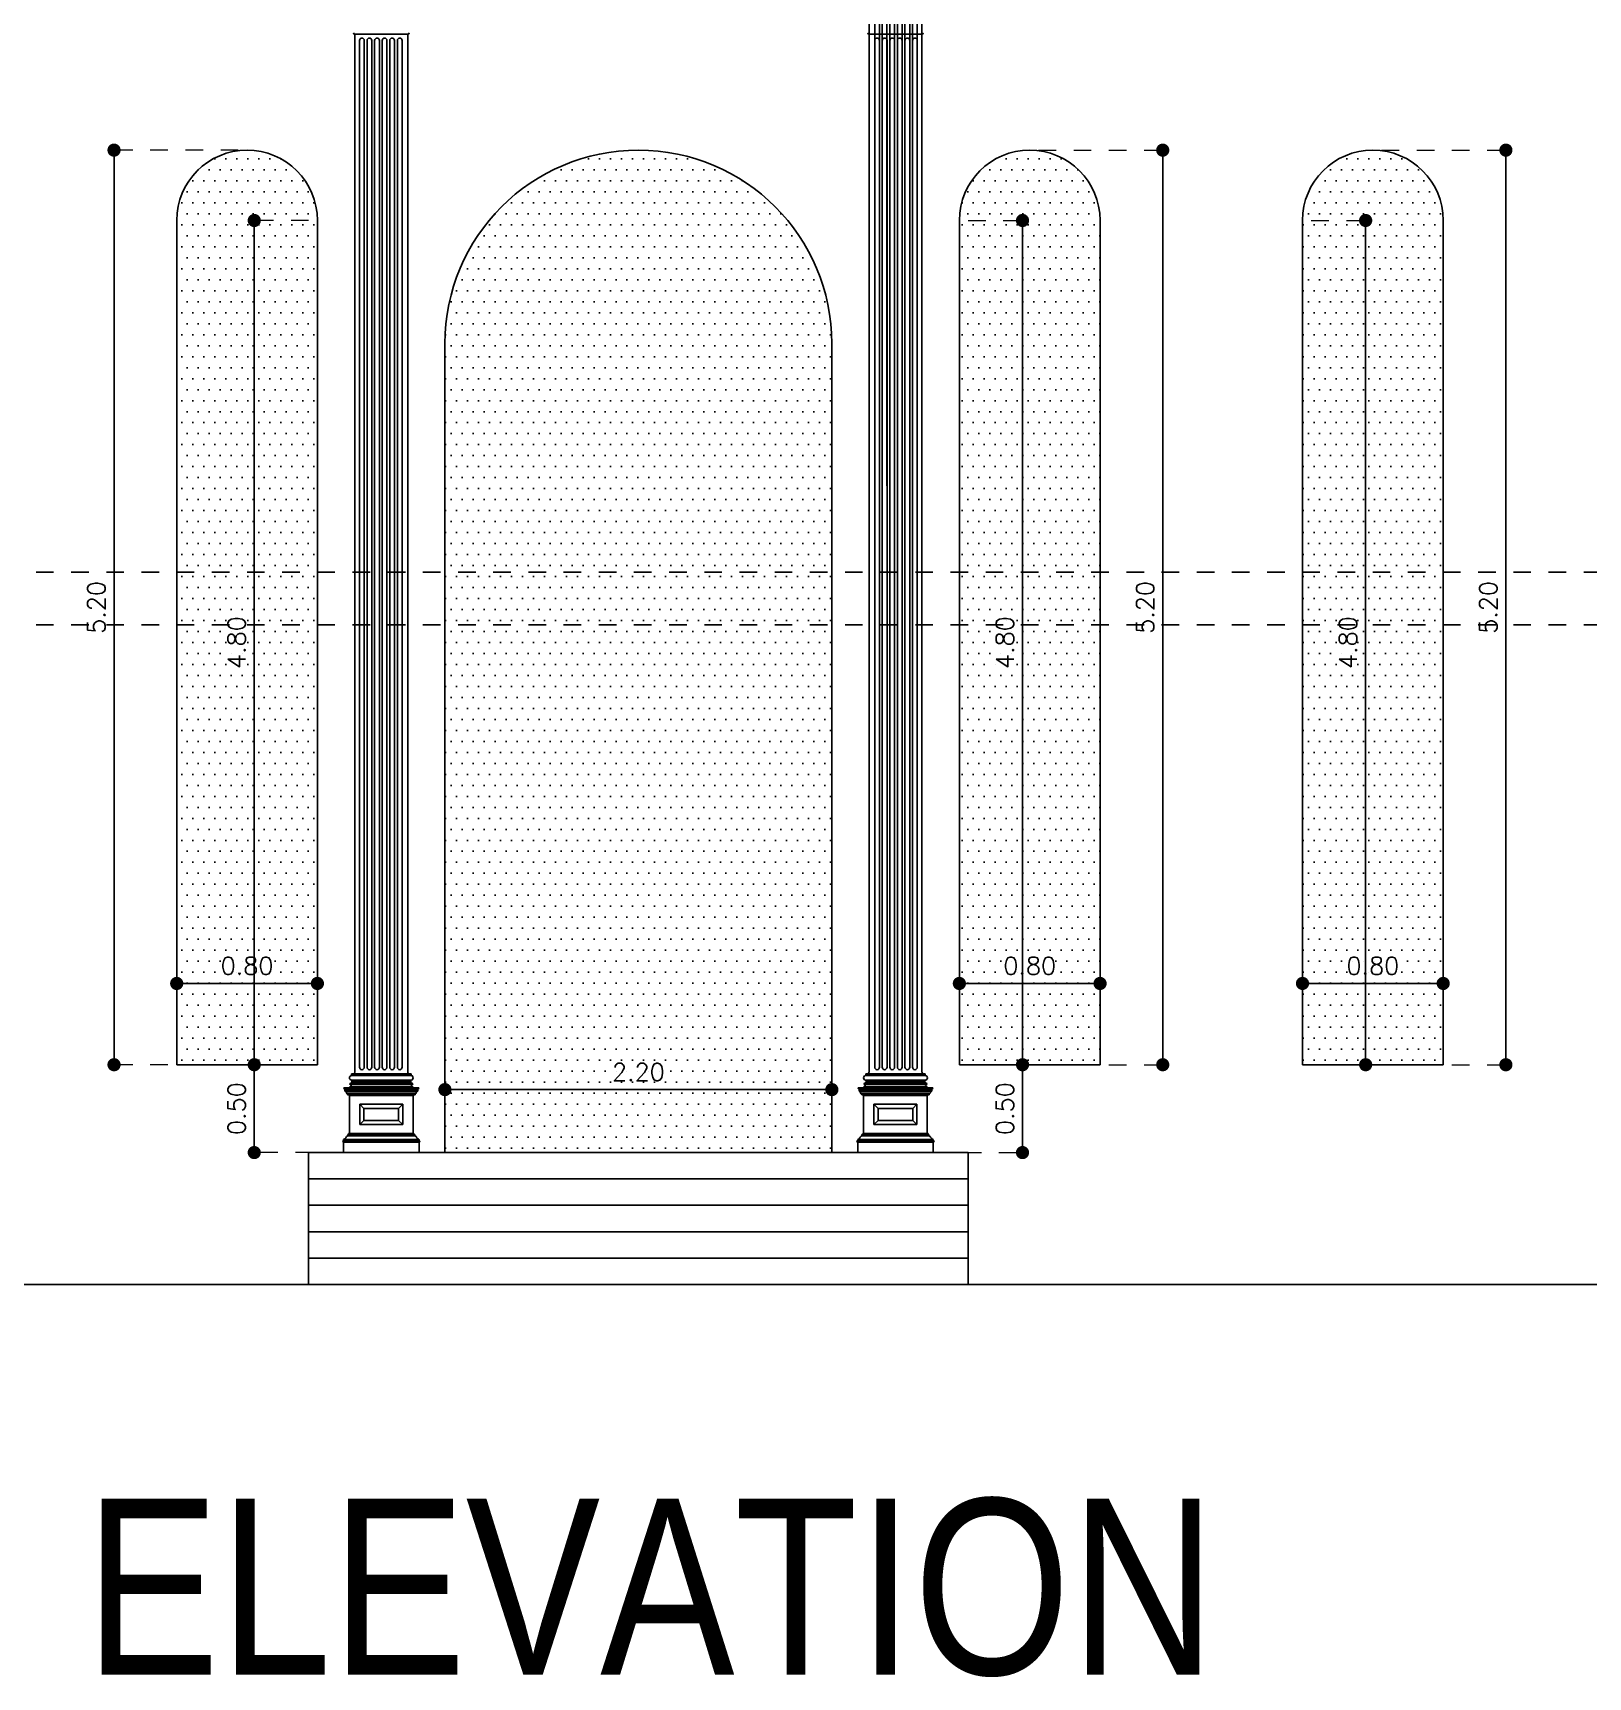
# Model space of a CAD drawing. Header units: metres. Extents: x 2217 to 2595, y -381 to -273.
# Drawn here: x 2352.81 to 2361.65, y -381.32 to -371.97 of the extents above; entities that cross this region are included whole.
import ezdxf

# ---------------------------------------------------------------- set-up
doc = ezdxf.new("R2010")
doc.units = ezdxf.units.M
doc.header["$LTSCALE"] = 0.5
doc.header["$MEASUREMENT"] = 0
doc.header["$PDMODE"] = 3
doc.header["$PDSIZE"] = -1
doc.linetypes.add('DOT2', pattern=[0.125, 0, -0.125])
doc.linetypes.add('HIDDEN', pattern=[0.375, 0.25, -0.125])
for name, color, linetype in [('0-COLH', 7, 'Continuous'), ('A-EDM', 3, 'Continuous'), ('A-ELV', 3, 'Continuous'), ('A-HAT', 25, 'Continuous'), ('A-WIN', 132, 'Continuous'), ('Frame', 4, 'Continuous')]:
    doc.layers.add(name, color=color, linetype=linetype)
doc.styles.add('ariel', font='ARIALN.TTF', dxfattribs={"width": 2})
doc.styles.add('ROMANS', font='romans.shx')
doc.dimstyles.new('dim50 new', dxfattribs={"dimscale": 50, "dimtxt": 0.002, "dimasz": 0.0015, "dimexe": 0.001, "dimexo": 0.001, "dimgap": 0.001, "dimtad": 1, "dimzin": 0, "dimdsep": 46, "dimtxsty": 'ROMANS', "dimblk": 'DOT', "dimcen": 0, "dimclrd": 5, "dimclre": 1, "dimclrt": 7, "dimadec": 0, "dimazin": 0, "dimtfac": 1, "dimtix": 1, "dimtmove": 2, "dimatfit": 3, "dimldrblk": 'DTICK', "dimfxl": 1, "dimtolj": 1, "dimtzin": 0, "dimlwe": 20, "dimarcsym": 0})

# ---------------------------------------------------------------- blocks, each defined once
blk = doc.blocks.new('dd')
at = {"layer": '0-COLH', "ltscale": 0.5}
for p, q in [((0.071, 9.337, 0.016), (-0.23, 9.337, 0.016)), ((-0.23, -2.462), (-0.23, 9.337, 0.016)), ((-0.166, -2.411), (-0.166, 9.267, 0.016)), ((-0.113, -2.411), (-0.113, 9.267, 0.016)), ((-0.08, -2.411), (-0.08, 9.267, 0.016)), ((-0.026, -2.411), (-0.026, 9.267, 0.016)), ((0.006, -2.411), (0.006, 9.267, 0.016)), ((0.06, -2.411), (0.06, 9.267, 0.016)), ((0.071, 9.337, 0.016), (0.371, 9.337, 0.016)), ((0.092, -2.411), (0.092, 9.267, 0.016)), ((0.146, -2.411), (0.146, 9.267, 0.016)), ((0.178, -2.411), (0.178, 9.267, 0.016)), ((0.232, -2.411), (0.232, 9.267, 0.016)), ((0.265, -2.411), (0.265, 9.267, 0.016)), ((0.318, -2.411), (0.318, 9.267, 0.016)), ((0.37, -2.462), (0.37, 9.337, 0.016)), ((-0.279, -2.592), (0.07, -2.591)), ((-0.279, -2.608), (-0.275, -2.608)), ((-0.275, -2.608), (0.07, -2.608)), ((-0.268, -2.486), (-0.254, -2.486)), ((-0.268, -2.486), (-0.268, -2.506)), ((-0.268, -2.506), (0.408, -2.506)), ((-0.268, -2.557), (0.07, -2.557)), ((-0.265, -2.584), (0.07, -2.584)), ((-0.263, -2.566), (0.07, -2.566)), ((-0.254, -2.486), (0.408, -2.486)), ((0.408, -2.557), (0.07, -2.557)), ((0.403, -2.566), (0.07, -2.566)), ((0.405, -2.584), (0.07, -2.584)), ((0.419, -2.592), (0.07, -2.591)), ((0.419, -2.608), (0.07, -2.608)), ((0.408, -2.486), (0.394, -2.486)), ((0.408, -2.486), (0.408, -2.506)), ((0.419, -2.608), (0.415, -2.608)), ((-0.289, -2.633), (-0.289, -2.644)), ((-0.289, -2.633), (0.07, -2.633)), ((-0.289, -2.644), (0.07, -2.644)), ((0.429, -2.633), (0.07, -2.633)), ((0.429, -2.644), (0.07, -2.644)), ((0.429, -2.633), (0.429, -2.644))]:
    blk.add_line(p, q, dxfattribs=at)
for centre, radius, start, end in [((-0.229, 9.353, 0.016), 0.0164, 181.1515, 265.2626), ((0.37, 9.353, 0.016), 0.0164, 274.7374, 358.8485), ((-0.139, 9.267, 0.016), 0.0268, 0, 180), ((-0.053, 9.267, 0.016), 0.0268, 0, 180), ((0.033, 9.267, 0.016), 0.0268, 0, 180), ((0.119, 9.267, 0.016), 0.0268, 0, 180), ((0.205, 9.267, 0.016), 0.0268, 0, 180), ((0.291, 9.267, 0.016), 0.0268, 0, 180), ((-0.139, -2.411), 0.0268, 180, 360), ((-0.053, -2.411), 0.0268, 180, 0), ((0.033, -2.411), 0.0268, 180, 0), ((0.119, -2.411), 0.0268, 180, 0), ((0.205, -2.411), 0.0268, 180, 0), ((0.291, -2.411), 0.0268, 180, 0), ((-0.268, -2.531), 0.0256, 90.0253, 270.0253), ((-0.291, -2.616), 0.0178, 277.9072, 24.492), ((-0.279, -2.6), 0.00852, 90, 270), ((-0.28, -2.573), 0.0178, 276.009, 69.6559), ((-0.254, -2.462), 0.0238, 270, 0.9072), ((0.394, -2.462), 0.0238, 179.0928, 270), ((0.42, -2.573), 0.0178, 110.3441, 263.991), ((0.408, -2.531), 0.0256, 269.9747, 89.9747), ((0.431, -2.616), 0.0178, 155.508, 262.0928), ((0.419, -2.6), 0.00852, 270, 90)]:
    blk.add_arc(centre, radius, start, end, dxfattribs=at)
blk = doc.blocks.new('_Dot')
at = {"color": 0, "linetype": 'ByBlock', "lineweight": -2}
blk.add_line((-0.5, 0), (-1, 0), dxfattribs=at)
at = {"color": 0, "linetype": 'ByBlock', "const_width": 0.5}
blk.add_lwpolyline([(-0.25, 0, 1), (0.25, 0, 1)], format="xyb", close=True, dxfattribs=at)
blk = doc.blocks.new('*D62')
at = {"layer": 'A-EDM', "color": 1, "linetype": 'DOT2', "lineweight": 20, "ltscale": 0.5, "transparency": 16777216}
for p, q in [((2360.0283, -377.7884), (2360.0283, -377.3263)), ((2360.8283, -377.7884), (2360.8283, -377.3263))]:
    blk.add_line(p, q, dxfattribs=at)
at = {"layer": 'A-EDM', "color": 5, "lineweight": -2, "ltscale": 0.5, "transparency": 16777216}
blk.add_line((2360.7533, -377.3763), (2360.1033, -377.3763), dxfattribs=at)
at = {"layer": 'DEFPOINTS', "color": 0, "ltscale": 0.5, "transparency": 16777216}
for p in [(2360.0283, -377.3763), (2360.0283, -377.8384), (2360.8283, -377.8384)]:
    blk.add_point(p, dxfattribs=at)
at = {"layer": 'A-EDM', "color": 5, "lineweight": -2, "ltscale": 0.5, "transparency": 16777216, "xscale": 0.075, "yscale": 0.075, "zscale": 0.075, "rotation": 180}
blk.add_blockref('_Dot', (2360.0283, -377.3763), dxfattribs=at)
at = {"layer": 'A-EDM', "color": 5, "lineweight": -2, "ltscale": 0.5, "transparency": 16777216, "xscale": 0.075, "yscale": 0.075, "zscale": 0.075}
blk.add_blockref('_Dot', (2360.8283, -377.3763), dxfattribs=at)
at = {"layer": 'A-EDM', "color": 7, "ltscale": 0.5, "transparency": 16777216, "insert": (2360.4283, -377.2763), "char_height": 0.1, "attachment_point": 5, "style": 'ROMANS'}
blk.add_mtext('\\A1;0.80', dxfattribs=at)
blk = doc.blocks.new('DTICK')
for p, q in [((-1.21, 0), (1.21, 0)), ((0, 1.21), (0, -1.21))]:
    blk.add_line(p, q)
at = {"color": 3}
blk.add_line((-0.63, -0.63), (0.63, 0.63), dxfattribs=at)
blk = doc.blocks.new('*D63')
at = {"layer": 'A-EDM', "color": 1, "linetype": 'DOT2', "lineweight": 20, "ltscale": 0.5, "transparency": 16777216}
for p, q in [((2360.0783, -373.0379), (2360.4374, -373.0379)), ((2360.0783, -377.8384), (2360.4374, -377.8384))]:
    blk.add_line(p, q, dxfattribs=at)
at = {"layer": 'A-EDM', "color": 5, "lineweight": -2, "ltscale": 0.5, "transparency": 16777216}
blk.add_line((2360.3874, -377.7634), (2360.3874, -373.1129), dxfattribs=at)
at = {"layer": 'DEFPOINTS', "color": 0, "ltscale": 0.5, "transparency": 16777216}
for p in [(2360.0283, -373.0379), (2360.3874, -373.0379), (2360.0283, -377.8384)]:
    blk.add_point(p, dxfattribs=at)
at = {"layer": 'A-EDM', "color": 5, "lineweight": -2, "ltscale": 0.5, "transparency": 16777216, "xscale": 0.075, "yscale": 0.075, "zscale": 0.075}
for p, rotation in [((2360.3874, -373.0379), 90), ((2360.3874, -377.8384), 270)]:
    blk.add_blockref('_Dot', p, dxfattribs=dict(at, rotation=rotation))
at = {"layer": 'A-EDM', "color": 7, "ltscale": 0.5, "transparency": 16777216, "insert": (2360.2874, -375.4381), "char_height": 0.1, "attachment_point": 5, "rotation": 90, "style": 'ROMANS'}
blk.add_mtext('\\A1;4.80', dxfattribs=at)
blk = doc.blocks.new('*D64')
at = {"layer": 'A-EDM', "color": 1, "linetype": 'DOT2', "lineweight": 20, "ltscale": 0.5, "transparency": 16777216}
for p, q in [((2360.4783, -372.6379), (2361.2347, -372.6379)), ((2360.4783, -377.8384), (2361.2347, -377.8384))]:
    blk.add_line(p, q, dxfattribs=at)
at = {"layer": 'A-EDM', "color": 5, "lineweight": -2, "ltscale": 0.5, "transparency": 16777216}
blk.add_line((2361.1847, -372.7129), (2361.1847, -377.7634), dxfattribs=at)
at = {"layer": 'DEFPOINTS', "color": 0, "ltscale": 0.5, "transparency": 16777216}
for p in [(2360.4283, -372.6379), (2360.4283, -377.8384), (2361.1847, -377.8384)]:
    blk.add_point(p, dxfattribs=at)
at = {"layer": 'A-EDM', "color": 5, "lineweight": -2, "ltscale": 0.5, "transparency": 16777216, "xscale": 0.075, "yscale": 0.075, "zscale": 0.075}
for p, rotation in [((2361.1847, -372.6379), 90), ((2361.1847, -377.8384), 270)]:
    blk.add_blockref('_Dot', p, dxfattribs=dict(at, rotation=rotation))
at = {"layer": 'A-EDM', "color": 7, "ltscale": 0.5, "transparency": 16777216, "insert": (2361.0847, -375.2381), "char_height": 0.1, "attachment_point": 5, "rotation": 90, "style": 'ROMANS'}
blk.add_mtext('\\A1;5.20', dxfattribs=at)
blk = doc.blocks.new('*D65')
at = {"layer": 'A-EDM', "color": 1, "linetype": 'DOT2', "lineweight": 20, "ltscale": 0.5, "transparency": 16777216}
for p, q in [((2358.0773, -377.7884), (2358.0773, -377.3263)), ((2358.8773, -377.7884), (2358.8773, -377.3263))]:
    blk.add_line(p, q, dxfattribs=at)
at = {"layer": 'A-EDM', "color": 5, "lineweight": -2, "ltscale": 0.5, "transparency": 16777216}
blk.add_line((2358.8023, -377.3763), (2358.1523, -377.3763), dxfattribs=at)
at = {"layer": 'DEFPOINTS', "color": 0, "ltscale": 0.5, "transparency": 16777216}
for p in [(2358.0773, -377.3763), (2358.0773, -377.8384), (2358.8773, -377.8384)]:
    blk.add_point(p, dxfattribs=at)
at = {"layer": 'A-EDM', "color": 5, "lineweight": -2, "ltscale": 0.5, "transparency": 16777216, "xscale": 0.075, "yscale": 0.075, "zscale": 0.075, "rotation": 180}
blk.add_blockref('_Dot', (2358.0773, -377.3763), dxfattribs=at)
at = {"layer": 'A-EDM', "color": 5, "lineweight": -2, "ltscale": 0.5, "transparency": 16777216, "xscale": 0.075, "yscale": 0.075, "zscale": 0.075}
blk.add_blockref('_Dot', (2358.8773, -377.3763), dxfattribs=at)
at = {"layer": 'A-EDM', "color": 7, "ltscale": 0.5, "transparency": 16777216, "insert": (2358.4773, -377.2763), "char_height": 0.1, "attachment_point": 5, "style": 'ROMANS'}
blk.add_mtext('\\A1;0.80', dxfattribs=at)
blk = doc.blocks.new('*D66')
at = {"layer": 'A-EDM', "color": 1, "linetype": 'DOT2', "lineweight": 20, "ltscale": 0.5, "transparency": 16777216}
for p, q in [((2358.1273, -373.0379), (2358.4864, -373.0379)), ((2358.1273, -377.8384), (2358.4864, -377.8384))]:
    blk.add_line(p, q, dxfattribs=at)
at = {"layer": 'A-EDM', "color": 5, "lineweight": -2, "ltscale": 0.5, "transparency": 16777216}
blk.add_line((2358.4364, -377.7634), (2358.4364, -373.1129), dxfattribs=at)
at = {"layer": 'DEFPOINTS', "color": 0, "ltscale": 0.5, "transparency": 16777216}
for p in [(2358.0773, -373.0379), (2358.4364, -373.0379), (2358.0773, -377.8384)]:
    blk.add_point(p, dxfattribs=at)
at = {"layer": 'A-EDM', "color": 5, "lineweight": -2, "ltscale": 0.5, "transparency": 16777216, "xscale": 0.075, "yscale": 0.075, "zscale": 0.075}
for p, rotation in [((2358.4364, -373.0379), 90), ((2358.4364, -377.8384), 270)]:
    blk.add_blockref('_Dot', p, dxfattribs=dict(at, rotation=rotation))
at = {"layer": 'A-EDM', "color": 7, "ltscale": 0.5, "transparency": 16777216, "insert": (2358.3364, -375.4381), "char_height": 0.1, "attachment_point": 5, "rotation": 90, "style": 'ROMANS'}
blk.add_mtext('\\A1;4.80', dxfattribs=at)
blk = doc.blocks.new('*D67')
at = {"layer": 'A-EDM', "color": 1, "linetype": 'DOT2', "lineweight": 20, "ltscale": 0.5, "transparency": 16777216}
for p, q in [((2358.5273, -372.6379), (2359.2837, -372.6379)), ((2358.5273, -377.8384), (2359.2837, -377.8384))]:
    blk.add_line(p, q, dxfattribs=at)
at = {"layer": 'A-EDM', "color": 5, "lineweight": -2, "ltscale": 0.5, "transparency": 16777216}
blk.add_line((2359.2337, -372.7129), (2359.2337, -377.7634), dxfattribs=at)
at = {"layer": 'DEFPOINTS', "color": 0, "ltscale": 0.5, "transparency": 16777216}
for p in [(2358.4773, -372.6379), (2358.4773, -377.8384), (2359.2337, -377.8384)]:
    blk.add_point(p, dxfattribs=at)
at = {"layer": 'A-EDM', "color": 5, "lineweight": -2, "ltscale": 0.5, "transparency": 16777216, "xscale": 0.075, "yscale": 0.075, "zscale": 0.075}
for p, rotation in [((2359.2337, -372.6379), 90), ((2359.2337, -377.8384), 270)]:
    blk.add_blockref('_Dot', p, dxfattribs=dict(at, rotation=rotation))
at = {"layer": 'A-EDM', "color": 7, "ltscale": 0.5, "transparency": 16777216, "insert": (2359.1337, -375.2381), "char_height": 0.1, "attachment_point": 5, "rotation": 90, "style": 'ROMANS'}
blk.add_mtext('\\A1;5.20', dxfattribs=at)
blk = doc.blocks.new('*D68')
at = {"layer": 'A-EDM', "color": 1, "linetype": 'DOT2', "lineweight": 20, "ltscale": 0.5, "transparency": 16777216}
for p, q in [((2355.1523, -378.2879), (2355.1523, -377.93)), ((2357.3523, -378.2879), (2357.3523, -377.93))]:
    blk.add_line(p, q, dxfattribs=at)
at = {"layer": 'A-EDM', "color": 5, "lineweight": -2, "ltscale": 0.5, "transparency": 16777216}
blk.add_line((2357.2773, -377.98), (2355.2273, -377.98), dxfattribs=at)
at = {"layer": 'DEFPOINTS', "color": 0, "ltscale": 0.5, "transparency": 16777216}
for p in [(2355.1523, -377.98), (2355.1523, -378.3379), (2357.3523, -378.3379)]:
    blk.add_point(p, dxfattribs=at)
at = {"layer": 'A-EDM', "color": 5, "lineweight": -2, "ltscale": 0.5, "transparency": 16777216, "xscale": 0.075, "yscale": 0.075, "zscale": 0.075, "rotation": 180}
blk.add_blockref('_Dot', (2355.1523, -377.98), dxfattribs=at)
at = {"layer": 'A-EDM', "color": 5, "lineweight": -2, "ltscale": 0.5, "transparency": 16777216, "xscale": 0.075, "yscale": 0.075, "zscale": 0.075}
blk.add_blockref('_Dot', (2357.3523, -377.98), dxfattribs=at)
at = {"layer": 'A-EDM', "color": 7, "ltscale": 0.5, "transparency": 16777216, "insert": (2356.2523, -377.88), "char_height": 0.1, "attachment_point": 5, "style": 'ROMANS'}
blk.add_mtext('\\A1;2.20', dxfattribs=at)
blk = doc.blocks.new('*D69')
at = {"layer": 'A-EDM', "color": 1, "linetype": 'DOT2', "lineweight": 20, "ltscale": 0.5, "transparency": 16777216}
for p, q in [((2358.1273, -377.8384), (2358.4864, -377.8384)), ((2357.5023, -378.3379), (2358.4864, -378.3379))]:
    blk.add_line(p, q, dxfattribs=at)
at = {"layer": 'A-EDM', "color": 5, "lineweight": -2, "ltscale": 0.5, "transparency": 16777216}
blk.add_line((2358.4364, -377.9134), (2358.4364, -378.2629), dxfattribs=at)
at = {"layer": 'DEFPOINTS', "color": 0, "ltscale": 0.5, "transparency": 16777216}
for p in [(2358.0773, -377.8384), (2357.4523, -378.3379), (2358.4364, -378.3379)]:
    blk.add_point(p, dxfattribs=at)
at = {"layer": 'A-EDM', "color": 5, "lineweight": -2, "ltscale": 0.5, "transparency": 16777216, "xscale": 0.075, "yscale": 0.075, "zscale": 0.075}
for p, rotation in [((2358.4364, -377.8384), 90), ((2358.4364, -378.3379), 270)]:
    blk.add_blockref('_Dot', p, dxfattribs=dict(at, rotation=rotation))
at = {"layer": 'A-EDM', "color": 7, "ltscale": 0.5, "transparency": 16777216, "insert": (2358.3364, -378.0881), "char_height": 0.1, "attachment_point": 5, "rotation": 90, "style": 'ROMANS'}
blk.add_mtext('\\A1;0.50', dxfattribs=at)
blk = doc.blocks.new('*D85')
at = {"layer": 'A-EDM', "color": 1, "linetype": 'DOT2', "lineweight": 20, "ltscale": 0.5, "transparency": 16777216}
for p, q in [((2353.6273, -377.7884), (2353.6273, -377.3263)), ((2354.4273, -377.7884), (2354.4273, -377.3263))]:
    blk.add_line(p, q, dxfattribs=at)
at = {"layer": 'A-EDM', "color": 5, "lineweight": -2, "ltscale": 0.5, "transparency": 16777216}
blk.add_line((2353.7023, -377.3763), (2354.3523, -377.3763), dxfattribs=at)
at = {"layer": 'DEFPOINTS', "color": 0, "ltscale": 0.5, "transparency": 16777216}
for p in [(2354.4273, -377.3763), (2353.6273, -377.8384), (2354.4273, -377.8384)]:
    blk.add_point(p, dxfattribs=at)
at = {"layer": 'A-EDM', "color": 5, "lineweight": -2, "ltscale": 0.5, "transparency": 16777216, "xscale": 0.075, "yscale": 0.075, "zscale": 0.075, "rotation": 180}
blk.add_blockref('_Dot', (2353.6273, -377.3763), dxfattribs=at)
at = {"layer": 'A-EDM', "color": 5, "lineweight": -2, "ltscale": 0.5, "transparency": 16777216, "xscale": 0.075, "yscale": 0.075, "zscale": 0.075}
blk.add_blockref('_Dot', (2354.4273, -377.3763), dxfattribs=at)
at = {"layer": 'A-EDM', "color": 7, "ltscale": 0.5, "transparency": 16777216, "insert": (2354.0273, -377.2763), "char_height": 0.1, "attachment_point": 5, "style": 'ROMANS'}
blk.add_mtext('\\A1;0.80', dxfattribs=at)
blk = doc.blocks.new('*D86')
at = {"layer": 'A-EDM', "color": 1, "linetype": 'DOT2', "lineweight": 20, "ltscale": 0.5, "transparency": 16777216}
for p, q in [((2354.3773, -373.0379), (2354.0182, -373.0379)), ((2354.3773, -377.8384), (2354.0182, -377.8384))]:
    blk.add_line(p, q, dxfattribs=at)
at = {"layer": 'A-EDM', "color": 5, "lineweight": -2, "ltscale": 0.5, "transparency": 16777216}
blk.add_line((2354.0682, -377.7634), (2354.0682, -373.1129), dxfattribs=at)
at = {"layer": 'DEFPOINTS', "color": 0, "ltscale": 0.5, "transparency": 16777216}
for p in [(2354.0682, -373.0379), (2354.4273, -373.0379), (2354.4273, -377.8384)]:
    blk.add_point(p, dxfattribs=at)
at = {"layer": 'A-EDM', "color": 5, "lineweight": -2, "ltscale": 0.5, "transparency": 16777216, "xscale": 0.075, "yscale": 0.075, "zscale": 0.075}
for p, rotation in [((2354.0682, -373.0379), 90), ((2354.0682, -377.8384), 270)]:
    blk.add_blockref('_Dot', p, dxfattribs=dict(at, rotation=rotation))
at = {"layer": 'A-EDM', "color": 7, "ltscale": 0.5, "transparency": 16777216, "insert": (2353.9682, -375.4381), "char_height": 0.1, "attachment_point": 5, "rotation": 90, "style": 'ROMANS'}
blk.add_mtext('\\A1;4.80', dxfattribs=at)
blk = doc.blocks.new('*D87')
at = {"layer": 'A-EDM', "color": 1, "linetype": 'DOT2', "lineweight": 20, "ltscale": 0.5, "transparency": 16777216}
for p, q in [((2353.9773, -372.6379), (2353.2209, -372.6379)), ((2353.9773, -377.8384), (2353.2209, -377.8384))]:
    blk.add_line(p, q, dxfattribs=at)
at = {"layer": 'A-EDM', "color": 5, "lineweight": -2, "ltscale": 0.5, "transparency": 16777216}
blk.add_line((2353.2709, -372.7129), (2353.2709, -377.7634), dxfattribs=at)
at = {"layer": 'DEFPOINTS', "color": 0, "ltscale": 0.5, "transparency": 16777216}
for p in [(2354.0273, -372.6379), (2353.2709, -377.8384), (2354.0273, -377.8384)]:
    blk.add_point(p, dxfattribs=at)
at = {"layer": 'A-EDM', "color": 5, "lineweight": -2, "ltscale": 0.5, "transparency": 16777216, "xscale": 0.075, "yscale": 0.075, "zscale": 0.075}
for p, rotation in [((2353.2709, -372.6379), 90), ((2353.2709, -377.8384), 270)]:
    blk.add_blockref('_Dot', p, dxfattribs=dict(at, rotation=rotation))
at = {"layer": 'A-EDM', "color": 7, "ltscale": 0.5, "transparency": 16777216, "insert": (2353.1709, -375.2381), "char_height": 0.1, "attachment_point": 5, "rotation": 90, "style": 'ROMANS'}
blk.add_mtext('\\A1;5.20', dxfattribs=at)
blk = doc.blocks.new('*D79')
at = {"layer": 'A-EDM', "color": 1, "linetype": 'DOT2', "lineweight": 20, "ltscale": 0.5, "transparency": 16777216}
for p, q in [((2354.3773, -377.8384), (2354.0182, -377.8384)), ((2355.0023, -378.3379), (2354.0182, -378.3379))]:
    blk.add_line(p, q, dxfattribs=at)
at = {"layer": 'A-EDM', "color": 5, "lineweight": -2, "ltscale": 0.5, "transparency": 16777216}
blk.add_line((2354.0682, -377.9134), (2354.0682, -378.2629), dxfattribs=at)
at = {"layer": 'DEFPOINTS', "color": 0, "ltscale": 0.5, "transparency": 16777216}
for p in [(2354.4273, -377.8384), (2354.0682, -378.3379), (2355.0523, -378.3379)]:
    blk.add_point(p, dxfattribs=at)
at = {"layer": 'A-EDM', "color": 5, "lineweight": -2, "ltscale": 0.5, "transparency": 16777216, "xscale": 0.075, "yscale": 0.075, "zscale": 0.075}
for p, rotation in [((2354.0682, -377.8384), 90), ((2354.0682, -378.3379), 270)]:
    blk.add_blockref('_Dot', p, dxfattribs=dict(at, rotation=rotation))
at = {"layer": 'A-EDM', "color": 7, "ltscale": 0.5, "transparency": 16777216, "insert": (2353.9682, -378.0881), "char_height": 0.1, "attachment_point": 5, "rotation": 90, "style": 'ROMANS'}
blk.add_mtext('\\A1;0.50', dxfattribs=at)

msp = doc.modelspace()

# ---------------------------------------------------------------- hatches: boundary and pattern name
at = {"layer": 'A-WIN', "ltscale": 0.5}
h = msp.add_hatch(dxfattribs=at)
h.set_pattern_fill('DOTS', color=256)
h.paths.add_polyline_path([(2354.4273, -373.0379, 1), (2353.6273, -373.0379), (2353.6273, -377.8384), (2354.4273, -377.8384)])
h = msp.add_hatch(dxfattribs=at)
h.set_pattern_fill('DOTS', color=256)
h.paths.add_polyline_path([(2357.3523, -373.7379, 1), (2355.1523, -373.7379), (2355.1523, -378.3379), (2357.3523, -378.3379)])
h = msp.add_hatch(dxfattribs=at)
h.set_pattern_fill('DOTS', color=256)
h.paths.add_polyline_path([(2358.8773, -373.0379, 1), (2358.0773, -373.0379), (2358.0773, -377.8384), (2358.8773, -377.8384)])
h = msp.add_hatch(dxfattribs=at)
h.set_pattern_fill('DOTS', color=256)
h.paths.add_polyline_path([(2360.8283, -373.0379, 1), (2360.0283, -373.0379), (2360.0283, -377.8384), (2360.8283, -377.8384)])

# ---------------------------------------------------------------- linework, layer by layer
for p, q in [((2354.7872, -377.9694), (2354.578, -377.9694)), ((2354.578, -377.9744), (2354.578, -377.9694)), ((2354.7872, -377.9744), (2354.578, -377.9744)), ((2354.7872, -377.9794), (2354.5833, -377.9794)), ((2354.5833, -377.9895), (2354.5833, -377.9794)), ((2354.7872, -377.9895), (2354.5833, -377.9895)), ((2354.7872, -377.9996), (2354.5944, -377.9996)), ((2354.5944, -377.9996), (2354.5944, -378.0046)), ((2354.7872, -377.9694), (2355.0033, -377.9694)), ((2354.7872, -377.9744), (2355.0033, -377.9744)), ((2354.7872, -377.9794), (2354.998, -377.9794)), ((2354.7872, -377.9895), (2354.998, -377.9895)), ((2354.7872, -377.9996), (2354.9868, -377.9996)), ((2354.9868, -377.9996), (2354.9868, -378.0046)), ((2354.998, -377.9895), (2354.998, -377.9794)), ((2355.0033, -377.9744), (2355.0033, -377.9694)), ((2357.7175, -377.9694), (2357.5014, -377.9694)), ((2357.5014, -377.9744), (2357.5014, -377.9694)), ((2357.7175, -377.9744), (2357.5014, -377.9744)), ((2357.7175, -377.9794), (2357.5067, -377.9794)), ((2357.5067, -377.9895), (2357.5067, -377.9794)), ((2357.7175, -377.9895), (2357.5067, -377.9895)), ((2357.7175, -377.9996), (2357.5178, -377.9996)), ((2357.5178, -377.9996), (2357.5178, -378.0046)), ((2357.7175, -377.9694), (2357.9267, -377.9694)), ((2357.7175, -377.9744), (2357.9267, -377.9744)), ((2357.7175, -377.9794), (2357.9214, -377.9794)), ((2357.7175, -377.9895), (2357.9214, -377.9895)), ((2357.7175, -377.9996), (2357.9102, -377.9996)), ((2357.9102, -377.9996), (2357.9102, -378.0046)), ((2357.9214, -377.9895), (2357.9214, -377.9794)), ((2357.9267, -377.9744), (2357.9267, -377.9694)), ((2354.5986, -378.0046), (2354.5944, -378.0046)), ((2354.7872, -378.0046), (2354.5986, -378.0046)), ((2354.5986, -378.0046), (2354.5986, -378.0096)), ((2354.6057, -378.0096), (2354.5986, -378.0096)), ((2354.7872, -378.0096), (2354.6057, -378.0096)), ((2354.6095, -378.2286), (2354.6095, -378.0139)), ((2354.7872, -378.0139), (2354.6095, -378.0139)), ((2354.6683, -378.1789), (2354.6683, -378.0626)), ((2354.6921, -378.0864), (2354.6683, -378.0626)), ((2354.6683, -378.0626), (2354.7872, -378.0626)), ((2354.6921, -378.1551), (2354.6921, -378.0864)), ((2354.6921, -378.0864), (2354.7872, -378.0864)), ((2354.7872, -378.0046), (2354.9827, -378.0046)), ((2354.7872, -378.0096), (2354.9756, -378.0096)), ((2354.7872, -378.0139), (2354.9717, -378.0139)), ((2354.9129, -378.0626), (2354.7872, -378.0626)), ((2354.8891, -378.0864), (2354.7872, -378.0864)), ((2354.8891, -378.0864), (2354.9129, -378.0626)), ((2354.8891, -378.1551), (2354.8891, -378.0864)), ((2354.9129, -378.1789), (2354.9129, -378.0626)), ((2354.9717, -378.2286), (2354.9717, -378.0139)), ((2354.9756, -378.0096), (2354.9827, -378.0096)), ((2354.9827, -378.0046), (2354.9827, -378.0096)), ((2354.9827, -378.0046), (2354.9868, -378.0046)), ((2357.522, -378.0046), (2357.5178, -378.0046)), ((2357.7175, -378.0046), (2357.522, -378.0046)), ((2357.522, -378.0046), (2357.522, -378.0096)), ((2357.5291, -378.0096), (2357.522, -378.0096)), ((2357.7175, -378.0096), (2357.5291, -378.0096)), ((2357.5329, -378.2286), (2357.5329, -378.0139)), ((2357.7175, -378.0139), (2357.5329, -378.0139)), ((2357.5917, -378.1789), (2357.5917, -378.0626)), ((2357.6155, -378.0864), (2357.5917, -378.0626)), ((2357.5917, -378.0626), (2357.7175, -378.0626)), ((2357.6155, -378.1551), (2357.6155, -378.0864)), ((2357.6155, -378.0864), (2357.7175, -378.0864)), ((2357.7175, -378.0046), (2357.9061, -378.0046)), ((2357.7175, -378.0096), (2357.899, -378.0096)), ((2357.7175, -378.0139), (2357.8951, -378.0139)), ((2357.8363, -378.0626), (2357.7175, -378.0626)), ((2357.8125, -378.0864), (2357.7175, -378.0864)), ((2357.8125, -378.0864), (2357.8363, -378.0626)), ((2357.8125, -378.1551), (2357.8125, -378.0864)), ((2357.8363, -378.1789), (2357.8363, -378.0626)), ((2357.8951, -378.2286), (2357.8951, -378.0139)), ((2357.899, -378.0096), (2357.9061, -378.0096)), ((2357.9061, -378.0046), (2357.9061, -378.0096)), ((2357.9061, -378.0046), (2357.9102, -378.0046)), ((2354.6921, -378.1551), (2354.6683, -378.1789)), ((2354.6683, -378.1789), (2354.7872, -378.1789)), ((2354.6921, -378.1551), (2354.7872, -378.1551)), ((2354.8891, -378.1551), (2354.7872, -378.1551)), ((2354.9129, -378.1789), (2354.7872, -378.1789)), ((2354.8891, -378.1551), (2354.9129, -378.1789)), ((2357.6155, -378.1551), (2357.5917, -378.1789)), ((2357.5917, -378.1789), (2357.7175, -378.1789)), ((2357.6155, -378.1551), (2357.7175, -378.1551)), ((2357.8125, -378.1551), (2357.7175, -378.1551)), ((2357.8363, -378.1789), (2357.7175, -378.1789)), ((2357.8125, -378.1551), (2357.8363, -378.1789)), ((2354.5762, -378.269), (2354.5762, -378.2642)), ((2354.5762, -378.269), (2354.7872, -378.269)), ((2354.5763, -378.2785), (2354.5763, -378.3379)), ((2354.5763, -378.2785), (2354.7872, -378.2785)), ((2354.5764, -378.2642), (2354.7872, -378.2642)), ((2354.6, -378.2429), (2354.7872, -378.2429)), ((2354.6001, -378.2429), (2354.6001, -378.2357)), ((2354.6001, -378.2357), (2354.7872, -378.2357)), ((2354.6048, -378.2357), (2354.6048, -378.2286)), ((2354.6048, -378.2286), (2354.7872, -378.2286)), ((2354.9764, -378.2286), (2354.7872, -378.2286)), ((2354.9812, -378.2357), (2354.7872, -378.2357)), ((2354.9813, -378.2429), (2354.7872, -378.2429)), ((2355.0049, -378.2642), (2354.7872, -378.2642)), ((2355.005, -378.269), (2354.7872, -378.269)), ((2355.005, -378.2785), (2354.7872, -378.2785)), ((2354.9764, -378.2357), (2354.9764, -378.2286)), ((2354.9812, -378.2429), (2354.9812, -378.2357)), ((2355.005, -378.269), (2355.005, -378.2642)), ((2355.005, -378.2785), (2355.005, -378.3379)), ((2357.4997, -378.269), (2357.4997, -378.2642)), ((2357.4997, -378.269), (2357.7175, -378.269)), ((2357.4997, -378.2785), (2357.4997, -378.3379)), ((2357.4997, -378.2785), (2357.7175, -378.2785)), ((2357.4998, -378.2642), (2357.7175, -378.2642)), ((2357.5234, -378.2429), (2357.7175, -378.2429)), ((2357.5235, -378.2429), (2357.5235, -378.2357)), ((2357.5235, -378.2357), (2357.7175, -378.2357)), ((2357.5282, -378.2357), (2357.5282, -378.2286)), ((2357.5282, -378.2286), (2357.7175, -378.2286)), ((2357.8999, -378.2286), (2357.7175, -378.2286)), ((2357.9046, -378.2357), (2357.7175, -378.2357)), ((2357.9047, -378.2429), (2357.7175, -378.2429)), ((2357.9283, -378.2642), (2357.7175, -378.2642)), ((2357.9284, -378.269), (2357.7175, -378.269)), ((2357.9284, -378.2785), (2357.7175, -378.2785)), ((2357.8999, -378.2357), (2357.8999, -378.2286)), ((2357.9046, -378.2429), (2357.9046, -378.2357)), ((2357.9284, -378.269), (2357.9284, -378.2642)), ((2357.9284, -378.2785), (2357.9284, -378.3379)), ((2354.5763, -378.3379), (2355.005, -378.3379)), ((2357.9284, -378.3379), (2357.4997, -378.3379))]:
    msp.add_line(p, q)
for centre, radius, start, end in [((2354.5744, -377.9835), 0.00978, 24.49328, 68.27913), ((2354.5996, -377.9903), 0.0106, 175.51315, 240.75841), ((2354.9817, -377.9903), 0.0106, 299.24159, 4.48685), ((2355.0069, -377.9835), 0.00978, 111.72087, 155.50672), ((2357.4978, -377.9835), 0.00978, 24.49328, 68.27913), ((2357.523, -377.9903), 0.0106, 175.51315, 240.75841), ((2357.9051, -377.9903), 0.0106, 299.24159, 4.48685), ((2357.9303, -377.9835), 0.00978, 111.72087, 155.50672), ((2354.6043, -378.0147), 0.00525, 9.00545, 75.26319), ((2354.9769, -378.0147), 0.00525, 104.73681, 170.99455), ((2357.5278, -378.0147), 0.00525, 9.00545, 75.26319), ((2357.9003, -378.0147), 0.00525, 104.73681, 170.99455), ((2354.5763, -378.2737), 0.00475, 90, 270), ((2354.5664, -378.241), 0.0253, 293.04584, 330.69295), ((2354.6104, -378.2659), 0.0253, 114.3133, 150.23114), ((2354.9709, -378.2659), 0.0253, 29.76886, 65.6867), ((2355.0148, -378.241), 0.0253, 209.30705, 246.95416), ((2355.005, -378.2737), 0.00475, 270, 90), ((2357.4997, -378.2737), 0.00475, 90, 270), ((2357.4898, -378.241), 0.0253, 293.04584, 330.69295), ((2357.5338, -378.2659), 0.0253, 114.3133, 150.23114), ((2357.8943, -378.2659), 0.0253, 29.76886, 65.6867), ((2357.9383, -378.241), 0.0253, 209.30705, 246.95416), ((2357.9284, -378.2737), 0.00475, 270, 90)]:
    msp.add_arc(centre, radius, start, end)
at = {"layer": '0-COLH', "ltscale": 0.5}
for p, q in [((2357.564, -374.5731, -0.0079), (2357.564, -371.5379, -0.0038)), ((2357.5958, -374.5476, -0.0079), (2357.5958, -371.5379, -0.0038)), ((2357.6226, -374.5476, -0.0079), (2357.6226, -371.5379, -0.0038)), ((2357.6389, -374.5476, -0.0079), (2357.6389, -371.5379, -0.0038)), ((2357.6657, -374.5476, -0.0079), (2357.6657, -371.5379, -0.0038)), ((2357.682, -374.5476, -0.0079), (2357.682, -371.5379, -0.0038)), ((2357.7088, -374.5476, -0.0079), (2357.7088, -371.5379, -0.0038)), ((2357.7251, -374.5476, -0.0079), (2357.7251, -371.5379, -0.0038)), ((2357.7519, -374.5476, -0.0079), (2357.7519, -371.5379, -0.0038)), ((2357.7682, -374.5476, -0.0079), (2357.7682, -371.5379, -0.0038)), ((2357.795, -374.5476, -0.0079), (2357.795, -371.5379, -0.0038)), ((2357.8113, -374.5476, -0.0079), (2357.8113, -371.5379, -0.0038)), ((2357.8381, -374.5476, -0.0079), (2357.8381, -371.5379, -0.0038)), ((2357.864, -374.5731, -0.0079), (2357.864, -371.5379, -0.0038))]:
    msp.add_line(p, q, dxfattribs=at)
at = {"layer": 'A-ELV', "ltscale": 0.5}
for p, q in [((2358.1273, -378.3379), (2354.3773, -378.3379)), ((2354.3773, -378.3379), (2354.3773, -379.0879)), ((2358.1273, -378.3379), (2358.1273, -379.0879)), ((2358.1273, -378.4879), (2354.3773, -378.4879)), ((2358.1273, -378.6379), (2354.3773, -378.6379)), ((2358.1273, -378.7879), (2354.3773, -378.7879)), ((2358.1273, -378.9379), (2354.3773, -378.9379)), ((2374.221, -379.0879), (2337.9811, -379.0879))]:
    msp.add_line(p, q, dxfattribs=at)
at = {"layer": 'A-HAT', "linetype": 'HIDDEN', "ltscale": 0.5}
for p, q in [((2371.3273, -375.0379), (2341.1773, -375.0379)), ((2371.3273, -375.3379), (2341.1773, -375.3379))]:
    msp.add_line(p, q, dxfattribs=at)
at = {"layer": 'A-WIN', "ltscale": 0.5}
for p, q in [((2353.6273, -377.8384), (2353.6273, -373.0379)), ((2354.4273, -373.0379), (2354.4273, -377.8384)), ((2358.0773, -373.0379), (2358.0773, -377.8384)), ((2358.8773, -377.8384), (2358.8773, -373.0379)), ((2360.0283, -373.0379), (2360.0283, -377.8384)), ((2360.8283, -377.8384), (2360.8283, -373.0379)), ((2355.1523, -373.7379), (2355.1523, -378.3379)), ((2357.3523, -378.3379), (2357.3523, -373.7379)), ((2354.4273, -377.8384), (2353.6273, -377.8384)), ((2358.0773, -377.8384), (2358.8773, -377.8384)), ((2360.0283, -377.8384), (2360.8283, -377.8384)), ((2355.1523, -378.3379), (2357.3523, -378.3379))]:
    msp.add_line(p, q, dxfattribs=at)
for centre, radius in [((2354.0273, -373.0379), 0.4), ((2356.2523, -373.7379), 1.1), ((2358.4773, -373.0379), 0.4), ((2360.4283, -373.0379), 0.4)]:
    msp.add_arc(centre, radius, 0, 180, dxfattribs=at)

# ---------------------------------------------------------------- block references
at = {"layer": '0-COLH', "yscale": 0.5, "zscale": 0.5}
for p, xscale in [((2354.8257, -376.6476), -0.5), ((2357.679, -376.6476), 0.5)]:
    msp.add_blockref('dd', p, dxfattribs=dict(at, xscale=xscale))

# ---------------------------------------------------------------- texts
at = {"layer": 'Frame', "color": 3, "style": 'ariel'}
msp.add_text('ELEVATION', height=1, dxfattribs=at).set_placement((2353.1064, -381.3064))

# ---------------------------------------------------------------- dimensions: what is measured, and where the dimension line sits
at = {"layer": 'A-EDM', "ltscale": 0.5}
for base, p1, p2, angle, picture, middle in [((2353.2709, -377.8384), (2354.0273, -372.6379), (2354.0273, -377.8384), 90, '*D87', (2353.1709, -375.2381)), ((2359.2337, -377.8384), (2358.4773, -372.6379), (2358.4773, -377.8384), 90, '*D67', (2359.1337, -375.2381)), ((2361.1847, -377.8384), (2360.4283, -372.6379), (2360.4283, -377.8384), 90, '*D64', (2361.0847, -375.2381)), ((2354.0682, -373.0379), (2354.4273, -377.8384), (2354.4273, -373.0379), 90, '*D86', (2353.9682, -375.4381)), ((2358.4364, -373.0379), (2358.0773, -377.8384), (2358.0773, -373.0379), 90, '*D66', (2358.3364, -375.4381)), ((2360.3874, -373.0379), (2360.0283, -377.8384), (2360.0283, -373.0379), 90, '*D63', (2360.2874, -375.4381)), ((2354.4273, -377.3763), (2353.6273, -377.8384), (2354.4273, -377.8384), 180, '*D85', (2354.0273, -377.2763)), ((2354.0682, -378.3379), (2354.4273, -377.8384), (2355.0523, -378.3379), 90, '*D79', (2353.9682, -378.0881)), ((2358.4364, -378.3379), (2358.0773, -377.8384), (2357.4523, -378.3379), 90, '*D69', (2358.3364, -378.0881))]:
    dim = msp.add_linear_dim(base=base, p1=p1, p2=p2, angle=angle, dimstyle='dim50 new', dxfattribs=at)
    dim.commit()
    dim.dimension.update_dxf_attribs({"geometry": picture, "text_midpoint": middle})
for base, p1, p2, picture, middle in [((2358.0773, -377.3763), (2358.8773, -377.8384), (2358.0773, -377.8384), '*D65', (2358.4773, -377.2763)), ((2360.0283, -377.3763), (2360.8283, -377.8384), (2360.0283, -377.8384), '*D62', (2360.4283, -377.2763)), ((2355.1523, -377.98), (2357.3523, -378.3379), (2355.1523, -378.3379), '*D68', (2356.2523, -377.88))]:
    dim = msp.add_linear_dim(base=base, p1=p1, p2=p2, dimstyle='dim50 new', dxfattribs=at)
    dim.commit()
    dim.dimension.update_dxf_attribs({"geometry": picture, "text_midpoint": middle})

doc.saveas('drawing.dxf')
